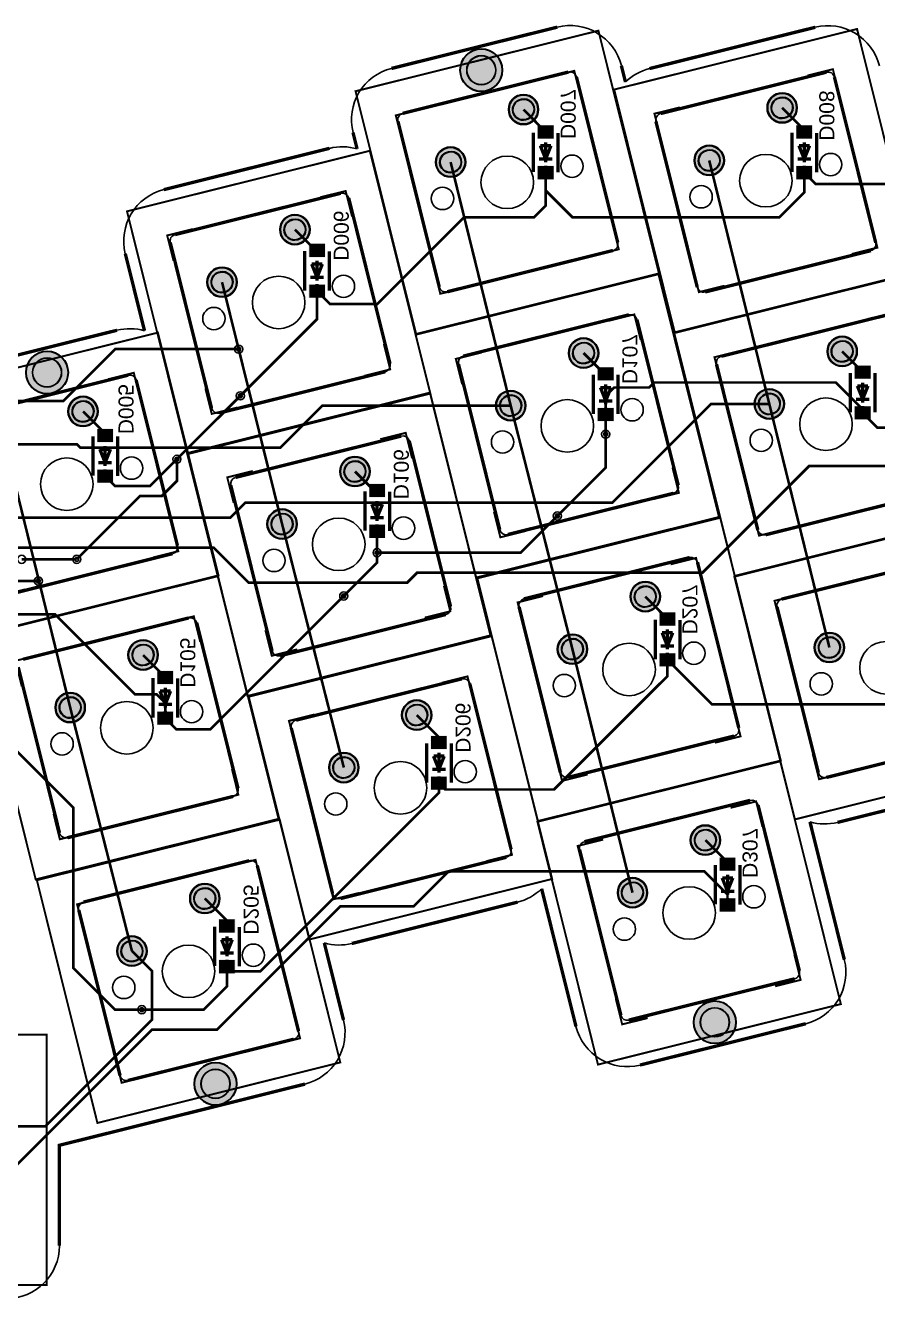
# Model space of a CAD drawing. Header units: millimetres. Extents: x 6 to 238, y 3 to 100.
# Drawn here: x 140.7 to 205.6, y 2.8 to 99.7 of the extents above; entities that cross this region are included whole.
import ezdxf

# ---------------------------------------------------------------- set-up
doc = ezdxf.new("R2010")
doc.units = ezdxf.units.MM
for name, color, linetype, true_color in [('BoardOutLine', 7, 'Continuous', 0xff00ff), ('BottomLayer', 7, 'Continuous', 0x0000ff), ('BottomPasteMaskLayer', 7, 'Continuous', 0x800000), ('BottomSilkLayer', 7, 'Continuous', 0x66cc33), ('BottomSolderMaskLayer', 7, 'Continuous', 0xaa00ff), ('Document', 7, 'Continuous', 0xffffff), ('Hole', 7, 'Continuous', 0x222222), ('Multi-Layer', 7, 'Continuous', 0xc0c0c0), ('TopLayer', 7, 'Continuous', 0xff0000), ('TopSilkLayer', 7, 'Continuous', 0xffcc00), ('TopSolderMaskLayer', 7, 'Continuous', 0x800080)]:
    doc.layers.add(name, color=color, linetype=linetype, true_color=true_color)
doc.styles.get("Standard").update_dxf_attribs({"font": 'arial.ttf'})

msp = doc.modelspace()

# ---------------------------------------------------------------- hatches: boundary and pattern name
at = {"layer": 'BottomLayer'}
for points in [[(180.94, 91.093), (180.94, 92.093), (179.74, 92.093), (179.74, 91.093)], [(200.625, 91.093), (200.625, 92.093), (199.425, 92.093), (199.425, 91.093)], [(180.94, 87.993), (180.94, 88.993), (179.74, 88.993), (179.74, 87.993)], [(200.625, 87.993), (200.625, 88.993), (199.425, 88.993), (199.425, 87.993)], [(163.541, 82.076), (163.541, 83.076), (162.341, 83.076), (162.341, 82.076)], [(163.541, 78.976), (163.541, 79.976), (162.341, 79.976), (162.341, 78.976)], [(185.512, 72.678), (185.512, 73.678), (184.312, 73.678), (184.312, 72.678)], [(205.07, 72.805), (205.07, 73.805), (203.87, 73.805), (203.87, 72.805)], [(185.512, 69.578), (185.512, 70.578), (184.312, 70.578), (184.312, 69.578)], [(205.07, 69.705), (205.07, 70.705), (203.87, 70.705), (203.87, 69.705)], [(147.412, 67.979), (147.412, 68.979), (146.212, 68.979), (146.212, 67.979)], [(147.412, 64.879), (147.412, 65.879), (146.212, 65.879), (146.212, 64.879)], [(168.113, 63.788), (168.113, 64.788), (166.913, 64.788), (166.913, 63.788)], [(168.113, 60.688), (168.113, 61.688), (166.913, 61.688), (166.913, 60.688)], [(190.211, 54.009), (190.211, 55.009), (189.011, 55.009), (189.011, 54.009)], [(190.211, 50.909), (190.211, 51.909), (189.011, 51.909), (189.011, 50.909)], [(151.984, 49.564), (151.984, 50.564), (150.784, 50.564), (150.784, 49.564)], [(151.984, 46.464), (151.984, 47.464), (150.784, 47.464), (150.784, 46.464)], [(172.812, 44.611), (172.812, 45.611), (171.612, 45.611), (171.612, 44.611)], [(172.812, 41.511), (172.812, 42.511), (171.612, 42.511), (171.612, 41.511)], [(194.783, 35.34), (194.783, 36.34), (193.583, 36.34), (193.583, 35.34)], [(194.783, 32.24), (194.783, 33.24), (193.583, 33.24), (193.583, 32.24)], [(156.683, 30.641), (156.683, 31.641), (155.483, 31.641), (155.483, 30.641)], [(156.683, 27.541), (156.683, 28.541), (155.483, 28.541), (155.483, 27.541)]]:
    msp.add_hatch(color=256, dxfattribs=at).paths.add_polyline_path(points)
at = {"layer": 'BottomPasteMaskLayer'}
for points in [[(180.94, 91.093), (180.94, 92.093), (179.74, 92.093), (179.74, 91.093)], [(200.625, 91.093), (200.625, 92.093), (199.425, 92.093), (199.425, 91.093)], [(180.94, 87.993), (180.94, 88.993), (179.74, 88.993), (179.74, 87.993)], [(200.625, 87.993), (200.625, 88.993), (199.425, 88.993), (199.425, 87.993)], [(163.541, 82.076), (163.541, 83.076), (162.341, 83.076), (162.341, 82.076)], [(163.541, 78.976), (163.541, 79.976), (162.341, 79.976), (162.341, 78.976)], [(185.512, 72.678), (185.512, 73.678), (184.312, 73.678), (184.312, 72.678)], [(205.07, 72.805), (205.07, 73.805), (203.87, 73.805), (203.87, 72.805)], [(185.512, 69.578), (185.512, 70.578), (184.312, 70.578), (184.312, 69.578)], [(205.07, 69.705), (205.07, 70.705), (203.87, 70.705), (203.87, 69.705)], [(147.412, 67.979), (147.412, 68.979), (146.212, 68.979), (146.212, 67.979)], [(147.412, 64.879), (147.412, 65.879), (146.212, 65.879), (146.212, 64.879)], [(168.113, 63.788), (168.113, 64.788), (166.913, 64.788), (166.913, 63.788)], [(168.113, 60.688), (168.113, 61.688), (166.913, 61.688), (166.913, 60.688)], [(190.211, 54.009), (190.211, 55.009), (189.011, 55.009), (189.011, 54.009)], [(190.211, 50.909), (190.211, 51.909), (189.011, 51.909), (189.011, 50.909)], [(151.984, 49.564), (151.984, 50.564), (150.784, 50.564), (150.784, 49.564)], [(151.984, 46.464), (151.984, 47.464), (150.784, 47.464), (150.784, 46.464)], [(172.812, 44.611), (172.812, 45.611), (171.612, 45.611), (171.612, 44.611)], [(172.812, 41.511), (172.812, 42.511), (171.612, 42.511), (171.612, 41.511)], [(194.783, 35.34), (194.783, 36.34), (193.583, 36.34), (193.583, 35.34)], [(194.783, 32.24), (194.783, 33.24), (193.583, 33.24), (193.583, 32.24)], [(156.683, 30.641), (156.683, 31.641), (155.483, 31.641), (155.483, 30.641)], [(156.683, 27.541), (156.683, 28.541), (155.483, 28.541), (155.483, 27.541)]]:
    msp.add_hatch(color=256, dxfattribs=at).paths.add_polyline_path(points)
at = {"layer": 'BottomSolderMaskLayer'}
for points in [[(173.817, 96.293, 1), (177.068, 96.293, 1)], [(177.504, 93.301, 1), (179.806, 93.301, 1)], [(197.189, 93.428, 1), (199.491, 93.428, 1)], [(180.971, 91.072), (180.971, 92.114), (179.71, 92.114), (179.71, 91.072)], [(200.656, 91.072), (200.656, 92.114), (199.395, 92.114), (199.395, 91.072)], [(171.957, 89.3, 1), (174.259, 89.3, 1)], [(191.642, 89.427, 1), (193.944, 89.427, 1)], [(180.971, 87.972), (180.971, 89.014), (179.71, 89.014), (179.71, 87.972)], [(200.656, 87.972), (200.656, 89.014), (199.395, 89.014), (199.395, 87.972)], [(160.105, 84.157, 1), (162.407, 84.157, 1)], [(163.572, 82.055), (163.572, 83.097), (162.311, 83.097), (162.311, 82.055)], [(154.558, 80.156, 1), (156.86, 80.156, 1)], [(163.572, 78.955), (163.572, 79.997), (162.311, 79.997), (162.311, 78.955)], [(182.076, 74.759, 1), (184.378, 74.759, 1)], [(201.761, 74.886, 1), (204.063, 74.886, 1)], [(140.764, 73.277, 1), (144.015, 73.277, 1)], [(185.543, 72.657), (185.543, 73.699), (184.282, 73.699), (184.282, 72.657)], [(205.101, 72.784), (205.101, 73.826), (203.84, 73.826), (203.84, 72.784)], [(176.529, 70.758, 1), (178.831, 70.758, 1)], [(196.214, 70.885, 1), (198.516, 70.885, 1)], [(143.976, 70.314, 1), (146.278, 70.314, 1)], [(185.543, 69.557), (185.543, 70.599), (184.282, 70.599), (184.282, 69.557)], [(205.101, 69.684), (205.101, 70.726), (203.84, 70.726), (203.84, 69.684)], [(147.443, 67.958), (147.443, 69), (146.182, 69), (146.182, 67.958)], [(164.677, 65.742, 1), (166.979, 65.742, 1)], [(147.443, 64.858), (147.443, 65.9), (146.182, 65.9), (146.182, 64.858)], [(168.144, 63.767), (168.144, 64.809), (166.883, 64.809), (166.883, 63.767)], [(159.13, 61.741, 1), (161.432, 61.741, 1)], [(168.144, 60.667), (168.144, 61.709), (166.883, 61.709), (166.883, 60.667)], [(186.775, 56.217, 1), (189.077, 56.217, 1)], [(190.242, 53.988), (190.242, 55.03), (188.981, 55.03), (188.981, 53.988)], [(181.228, 52.216, 1), (183.53, 52.216, 1)], [(200.786, 52.343, 1), (203.088, 52.343, 1)], [(148.548, 51.772, 1), (150.85, 51.772, 1)], [(190.242, 50.888), (190.242, 51.93), (188.981, 51.93), (188.981, 50.888)], [(152.015, 49.543), (152.015, 50.585), (150.754, 50.585), (150.754, 49.543)], [(143.001, 47.771, 1), (145.303, 47.771, 1)], [(169.376, 47.2, 1), (171.678, 47.2, 1)], [(152.015, 46.443), (152.015, 47.485), (150.754, 47.485), (150.754, 46.443)], [(172.843, 44.59), (172.843, 45.632), (171.582, 45.632), (171.582, 44.59)], [(163.829, 43.199, 1), (166.131, 43.199, 1)], [(172.843, 41.49), (172.843, 42.532), (171.582, 42.532), (171.582, 41.49)], [(191.347, 37.675, 1), (193.649, 37.675, 1)], [(194.814, 35.319), (194.814, 36.361), (193.553, 36.361), (193.553, 35.319)], [(153.247, 33.23, 1), (155.549, 33.23, 1)], [(185.8, 33.674, 1), (188.102, 33.674, 1)], [(194.814, 32.219), (194.814, 33.261), (193.553, 33.261), (193.553, 32.219)], [(156.714, 30.62), (156.714, 31.662), (155.453, 31.662), (155.453, 30.62)], [(147.7, 29.229, 1), (150.002, 29.229, 1)], [(156.714, 27.52), (156.714, 28.562), (155.453, 28.562), (155.453, 27.52)], [(191.596, 23.804, 1), (194.846, 23.804, 1)], [(153.591, 19.117, 1), (156.842, 19.117, 1)]]:
    msp.add_hatch(color=256, dxfattribs=at).paths.add_polyline_path(points)
at = {"layer": 'Document'}
for points in [[(179.904, 91.515), (180.793, 91.515), (180.793, 91.769), (179.904, 91.769)], [(180.467, 91.186), (180.467, 92.075), (180.213, 92.075), (180.213, 91.186)], [(199.589, 91.515), (200.478, 91.515), (200.478, 91.769), (199.589, 91.769)], [(200.152, 91.186), (200.152, 92.075), (199.898, 92.075), (199.898, 91.186)], [(180.467, 88.138), (180.467, 89.027), (180.213, 89.027), (180.213, 88.138)], [(200.152, 88.138), (200.152, 89.027), (199.898, 89.027), (199.898, 88.138)], [(162.505, 82.498), (163.394, 82.498), (163.394, 82.752), (162.505, 82.752)], [(163.068, 82.169), (163.068, 83.058), (162.814, 83.058), (162.814, 82.169)], [(163.068, 79.121), (163.068, 80.01), (162.814, 80.01), (162.814, 79.121)], [(204.597, 72.898), (204.597, 73.787), (204.343, 73.787), (204.343, 72.898)], [(184.476, 73.1), (185.365, 73.1), (185.365, 73.354), (184.476, 73.354)], [(185.039, 72.771), (185.039, 73.66), (184.785, 73.66), (184.785, 72.771)], [(204.034, 73.227), (204.923, 73.227), (204.923, 73.481), (204.034, 73.481)], [(185.039, 69.723), (185.039, 70.612), (184.785, 70.612), (184.785, 69.723)], [(204.597, 69.85), (204.597, 70.739), (204.343, 70.739), (204.343, 69.85)], [(146.939, 68.072), (146.939, 68.961), (146.685, 68.961), (146.685, 68.072)], [(146.376, 68.401), (147.265, 68.401), (147.265, 68.655), (146.376, 68.655)], [(146.939, 65.024), (146.939, 65.913), (146.685, 65.913), (146.685, 65.024)], [(167.077, 64.209), (167.966, 64.209), (167.966, 64.464), (167.077, 64.464)], [(167.64, 63.881), (167.64, 64.77), (167.386, 64.77), (167.386, 63.881)], [(167.64, 60.833), (167.64, 61.722), (167.386, 61.722), (167.386, 60.833)], [(189.175, 54.43), (190.064, 54.43), (190.064, 54.684), (189.175, 54.684)], [(189.738, 54.102), (189.738, 54.991), (189.484, 54.991), (189.484, 54.102)], [(189.738, 51.054), (189.738, 51.943), (189.484, 51.943), (189.484, 51.054)], [(151.511, 49.657), (151.511, 50.546), (151.257, 50.546), (151.257, 49.657)], [(150.948, 49.985), (151.837, 49.985), (151.837, 50.239), (150.948, 50.239)], [(151.511, 46.609), (151.511, 47.498), (151.257, 47.498), (151.257, 46.609)], [(172.339, 44.704), (172.339, 45.593), (172.085, 45.593), (172.085, 44.704)], [(171.776, 45.032), (172.665, 45.032), (172.665, 45.286), (171.776, 45.286)], [(172.339, 41.656), (172.339, 42.545), (172.085, 42.545), (172.085, 41.656)], [(193.747, 35.761), (194.636, 35.761), (194.636, 36.015), (193.747, 36.015)], [(194.31, 35.433), (194.31, 36.322), (194.056, 36.322), (194.056, 35.433)], [(194.31, 32.385), (194.31, 33.274), (194.056, 33.274), (194.056, 32.385)], [(155.647, 31.062), (156.536, 31.062), (156.536, 31.316), (155.647, 31.316)], [(156.21, 30.734), (156.21, 31.623), (155.956, 31.623), (155.956, 30.734)], [(156.21, 27.686), (156.21, 28.575), (155.956, 28.575), (155.956, 27.686)]]:
    msp.add_hatch(color=256, dxfattribs=at).paths.add_polyline_path(points)
at = {"layer": 'Multi-Layer'}
for points in [[(177.555, 93.301, 1), (179.755, 93.301, 1)], [(197.24, 93.428, 1), (199.44, 93.428, 1)], [(172.008, 89.3, 1), (174.208, 89.3, 1)], [(191.693, 89.427, 1), (193.893, 89.427, 1)], [(160.156, 84.157, 1), (162.356, 84.157, 1)], [(154.609, 80.156, 1), (156.809, 80.156, 1)], [(182.127, 74.759, 1), (184.327, 74.759, 1)], [(201.812, 74.886, 1), (204.012, 74.886, 1)], [(176.58, 70.758, 1), (178.78, 70.758, 1)], [(196.265, 70.885, 1), (198.465, 70.885, 1)], [(144.027, 70.314, 1), (146.227, 70.314, 1)], [(164.728, 65.742, 1), (166.928, 65.742, 1)], [(159.181, 61.741, 1), (161.381, 61.741, 1)], [(186.826, 56.217, 1), (189.026, 56.217, 1)], [(181.279, 52.216, 1), (183.479, 52.216, 1)], [(200.837, 52.343, 1), (203.037, 52.343, 1)], [(148.599, 51.772, 1), (150.799, 51.772, 1)], [(143.052, 47.771, 1), (145.252, 47.771, 1)], [(169.427, 47.2, 1), (171.627, 47.2, 1)], [(163.88, 43.199, 1), (166.08, 43.199, 1)], [(191.398, 37.675, 1), (193.598, 37.675, 1)], [(153.298, 33.23, 1), (155.498, 33.23, 1)], [(185.851, 33.674, 1), (188.051, 33.674, 1)], [(147.751, 29.229, 1), (149.951, 29.229, 1)]]:
    msp.add_hatch(color=256, dxfattribs=at).paths.add_polyline_path(points)
at = {"layer": 'TopSolderMaskLayer'}
for points in [[(173.817, 96.293, 1), (177.068, 96.293, 1)], [(177.504, 93.301, 1), (179.806, 93.301, 1)], [(197.189, 93.428, 1), (199.491, 93.428, 1)], [(171.957, 89.3, 1), (174.259, 89.3, 1)], [(191.642, 89.427, 1), (193.944, 89.427, 1)], [(160.105, 84.157, 1), (162.407, 84.157, 1)], [(154.558, 80.156, 1), (156.86, 80.156, 1)], [(182.076, 74.759, 1), (184.378, 74.759, 1)], [(201.761, 74.886, 1), (204.063, 74.886, 1)], [(140.764, 73.277, 1), (144.015, 73.277, 1)], [(176.529, 70.758, 1), (178.831, 70.758, 1)], [(196.214, 70.885, 1), (198.516, 70.885, 1)], [(143.976, 70.314, 1), (146.278, 70.314, 1)], [(164.677, 65.742, 1), (166.979, 65.742, 1)], [(159.13, 61.741, 1), (161.432, 61.741, 1)], [(186.775, 56.217, 1), (189.077, 56.217, 1)], [(181.228, 52.216, 1), (183.53, 52.216, 1)], [(200.786, 52.343, 1), (203.088, 52.343, 1)], [(148.548, 51.772, 1), (150.85, 51.772, 1)], [(143.001, 47.771, 1), (145.303, 47.771, 1)], [(169.376, 47.2, 1), (171.678, 47.2, 1)], [(163.829, 43.199, 1), (166.131, 43.199, 1)], [(191.347, 37.675, 1), (193.649, 37.675, 1)], [(153.247, 33.23, 1), (155.549, 33.23, 1)], [(185.8, 33.674, 1), (188.102, 33.674, 1)], [(147.7, 29.229, 1), (150.002, 29.229, 1)], [(191.596, 23.804, 1), (194.846, 23.804, 1)], [(153.591, 19.117, 1), (156.842, 19.117, 1)]]:
    msp.add_hatch(color=256, dxfattribs=at).paths.add_polyline_path(points)

# ---------------------------------------------------------------- linework, layer by layer
at = {"layer": 'BoardOutLine', "const_width": 0.254}
for points in [[(181.224, 99.574), (168.61, 96.429)], [(200.86, 99.562), (188.246, 96.417)], [(186.414, 95.397), (186.103, 96.643)], [(165.678, 91.55), (165.989, 90.304)], [(163.892, 90.345), (151.278, 87.2)], [(148.346, 82.321), (149.809, 76.454)], [(147.712, 76.494), (135.098, 73.349), (129.815, 73.347), (129.842, 80.657)], [(202.556, 39.024), (215.17, 42.169)], [(203.074, 28.576), (200.459, 39.064)], [(180.034, 33.972), (182.649, 23.484)], [(165.588, 29.807), (178.202, 32.952)], [(164.954, 23.98), (163.491, 29.847)], [(187.528, 20.552), (200.142, 23.697)], [(143.33, 6.798), (143.33, 14.441), (162.022, 19.101)]]:
    msp.add_lwpolyline(points, dxfattribs=at)
at = {"layer": 'BoardOutLine'}
for centre, start, end in [((182.198, 95.669), 13.99965, 103.99997), ((201.834, 95.656), 13.99965, 103.99997), ((169.584, 92.524), 104, 194.00005), ((189.22, 92.512), 104.00028, 134.2061), ((164.866, 86.439), 73.79387, 103.99954), ((152.252, 83.294), 104.00009, 193.99996), ((148.686, 72.589), 73.79457, 104.00023), ((201.582, 42.929), 253.79457, 284.00023), ((177.228, 36.857), 284.00028, 314.2061), ((164.614, 33.712), 253.79387, 283.99954), ((199.169, 27.603), 284, 14.00005), ((161.048, 23.006), 283.99965, 13.99997), ((186.555, 24.458), 194, 284.00005), ((139.306, 6.798), 270, 0)]:
    msp.add_arc(centre, 4.025, start, end, dxfattribs=at)
at = {"layer": 'BottomLayer', "const_width": 0.2}
for points in [[(178.654, 93.302), (180.34, 91.593)], [(198.34, 93.428), (200.025, 91.742), (200.025, 91.593)], [(162.941, 79.476), (163.931, 78.486), (167.513, 78.486), (174.117, 85.09), (179.451, 85.09), (180.34, 85.979), (180.34, 88.493)], [(180.34, 87.138), (182.388, 85.09), (198.12, 85.09), (200.025, 86.995), (200.025, 88.493)], [(200.025, 88.493), (200.888, 87.63), (207.01, 87.63), (208.026, 88.646), (218.313, 88.646), (220.218, 86.741), (220.218, 86.207)], [(161.256, 84.157), (162.837, 82.576), (162.941, 82.576)], [(157.099, 71.501), (162.941, 77.343), (162.941, 79.476)], [(130.81, 67.574), (134.356, 71.12), (143.637, 71.12), (147.574, 75.057), (156.972, 75.057)], [(183.227, 74.759), (184.808, 73.178), (184.912, 73.178)], [(202.911, 74.887), (204.47, 73.305)], [(184.912, 70.078), (184.912, 71.501), (185.547, 72.136), (188.214, 72.136), (188.595, 72.517), (202.438, 72.517), (204.47, 70.485), (204.47, 70.205)], [(130.81, 62.494), (136.525, 62.484), (136.779, 62.23), (156.337, 62.23), (157.48, 63.373), (185.42, 63.373), (192.932, 70.885), (197.365, 70.885)], [(130.81, 65.034), (133.594, 67.818), (144.653, 67.818), (144.907, 67.564), (160.147, 67.564), (163.341, 70.758), (177.68, 70.758)], [(145.127, 70.314), (146.812, 68.628), (146.812, 68.479)], [(184.912, 68.58), (184.912, 70.078)], [(204.47, 70.205), (205.588, 69.088), (214.122, 69.088), (215.265, 70.231), (223.139, 70.231), (224.79, 68.58), (224.79, 67.411)], [(130.81, 59.954), (155.067, 59.944), (157.734, 57.277), (169.799, 57.277), (170.561, 58.039), (192.278, 58.039), (200.406, 66.167), (213.106, 66.167), (215.41, 68.471), (217.559, 68.471)], [(146.812, 65.379), (147.548, 64.643), (150.241, 64.643), (152.273, 66.675)], [(165.828, 65.742), (167.282, 64.288), (167.513, 64.288)], [(167.513, 59.563), (178.435, 59.563), (181.229, 62.357)], [(167.513, 59.563), (167.513, 61.188)], [(140.462, 59.055), (144.653, 59.055)], [(130.81, 57.414), (141.732, 57.404)], [(151.384, 46.964), (152.247, 46.101), (154.813, 46.101), (164.973, 56.261)], [(187.925, 56.218), (189.611, 54.509)], [(130.81, 54.874), (143.002, 54.864), (149.098, 48.768), (150.749, 48.768), (151.384, 48.133), (151.384, 46.965)], [(149.698, 51.773), (151.384, 50.064)], [(172.212, 42.011), (172.694, 41.529), (180.975, 41.529), (189.611, 50.165), (189.611, 51.409)], [(189.611, 51.409), (193.014, 48.006), (208.407, 48.006), (209.169, 48.768), (209.169, 51.79)], [(170.527, 47.2), (172.212, 45.514), (172.212, 45.111)], [(156.083, 28.041), (156.438, 27.686), (158.623, 27.686), (172.212, 41.275), (172.212, 42.011)], [(192.498, 37.675), (194.183, 35.989), (194.183, 35.84)], [(135.89, 12.42), (136.372, 11.938), (139.065, 11.938), (150.368, 23.241), (155.321, 23.241), (164.719, 32.639), (170.307, 32.639), (172.974, 35.306), (192.405, 35.306), (194.183, 33.528), (194.183, 32.74)], [(154.398, 33.23), (156.083, 31.544), (156.083, 31.141)], [(149.606, 24.765), (154.305, 24.765), (156.083, 26.543), (156.083, 28.041)]]:
    msp.add_lwpolyline(points, dxfattribs=at)
at = {"layer": 'BottomSilkLayer', "const_width": 0.254}
for points in [[(179.407, 88.536), (179.407, 91.536)], [(181.287, 88.523), (181.287, 91.523)], [(199.092, 88.536), (199.092, 91.536)], [(200.972, 88.523), (200.972, 91.523)], [(179.934, 90.551), (180.34, 89.535)], [(180.747, 90.551), (179.934, 90.551)], [(180.34, 89.281), (180.34, 90.805)], [(180.34, 89.535), (180.747, 90.551)], [(199.619, 90.551), (200.025, 89.535)], [(200.432, 90.551), (199.619, 90.551)], [(200.025, 89.281), (200.025, 90.805)], [(200.025, 89.535), (200.432, 90.551)], [(180.848, 89.535), (179.832, 89.535)], [(200.533, 89.535), (199.517, 89.535)], [(162.008, 79.519), (162.008, 82.519)], [(163.888, 79.506), (163.888, 82.506)], [(162.535, 81.534), (162.941, 80.518)], [(163.348, 81.534), (162.535, 81.534)], [(162.941, 80.264), (162.941, 81.788)], [(162.941, 80.518), (163.348, 81.534)], [(163.449, 80.518), (162.433, 80.518)], [(183.979, 70.121), (183.979, 73.121)], [(185.859, 70.108), (185.859, 73.108)], [(203.537, 70.248), (203.537, 73.248)], [(205.417, 70.235), (205.417, 73.235)], [(184.506, 72.136), (184.912, 71.12)], [(185.319, 72.136), (184.506, 72.136)], [(184.912, 70.866), (184.912, 72.39)], [(184.912, 71.12), (185.319, 72.136)], [(204.064, 72.263), (204.47, 71.247)], [(204.877, 72.263), (204.064, 72.263)], [(204.47, 70.993), (204.47, 72.517)], [(204.47, 71.247), (204.877, 72.263)], [(185.42, 71.12), (184.404, 71.12)], [(204.978, 71.247), (203.962, 71.247)], [(145.879, 65.422), (145.879, 68.422)], [(147.759, 65.409), (147.759, 68.409)], [(146.406, 67.437), (146.812, 66.421)], [(147.219, 67.437), (146.406, 67.437)], [(146.812, 66.167), (146.812, 67.691)], [(146.812, 66.421), (147.219, 67.437)], [(147.32, 66.421), (146.304, 66.421)], [(166.58, 61.231), (166.58, 64.231)], [(168.46, 61.218), (168.46, 64.218)], [(167.107, 63.246), (167.513, 62.23)], [(167.92, 63.246), (167.107, 63.246)], [(167.513, 61.976), (167.513, 63.5)], [(167.513, 62.23), (167.92, 63.246)], [(168.021, 62.23), (167.005, 62.23)], [(188.678, 51.452), (188.678, 54.452)], [(190.558, 51.439), (190.558, 54.439)], [(189.205, 53.467), (189.611, 52.451)], [(190.018, 53.467), (189.205, 53.467)], [(189.611, 52.197), (189.611, 53.721)], [(189.611, 52.451), (190.018, 53.467)], [(190.119, 52.451), (189.103, 52.451)], [(150.451, 47.007), (150.451, 50.007)], [(152.331, 46.994), (152.331, 49.994)], [(150.978, 49.022), (151.384, 48.006)], [(151.791, 49.022), (150.978, 49.022)], [(151.384, 47.752), (151.384, 49.276)], [(151.384, 48.006), (151.791, 49.022)], [(151.892, 48.006), (150.876, 48.006)], [(171.279, 42.054), (171.279, 45.054)], [(173.159, 42.041), (173.159, 45.041)], [(171.806, 44.069), (172.212, 43.053)], [(172.619, 44.069), (171.806, 44.069)], [(172.212, 42.799), (172.212, 44.323)], [(172.212, 43.053), (172.619, 44.069)], [(172.72, 43.053), (171.704, 43.053)], [(193.25, 32.783), (193.25, 35.783)], [(195.13, 32.77), (195.13, 35.77)], [(193.777, 34.798), (194.183, 33.782)], [(194.59, 34.798), (193.777, 34.798)], [(194.183, 33.528), (194.183, 35.052)], [(194.183, 33.782), (194.59, 34.798)], [(194.691, 33.782), (193.675, 33.782)], [(155.15, 28.084), (155.15, 31.084)], [(157.03, 28.071), (157.03, 31.071)], [(155.677, 30.099), (156.083, 29.083)], [(156.49, 30.099), (155.677, 30.099)], [(156.083, 28.829), (156.083, 30.353)], [(156.083, 29.083), (156.49, 30.099)], [(156.591, 29.083), (155.575, 29.083)]]:
    msp.add_lwpolyline(points, dxfattribs=at)
at = {"layer": 'BottomSolderMaskLayer'}
for points in [[(175.445, 97.403), (175.44, 97.403)], [(175.445, 95.183), (175.44, 95.183)], [(178.423, 94.065), (178.501, 94.084)], [(198.108, 94.192), (198.186, 94.211)], [(178.809, 92.517), (178.887, 92.536)], [(198.494, 92.644), (198.572, 92.663)], [(192.561, 90.191), (192.639, 90.211)], [(172.876, 90.064), (172.954, 90.084)], [(173.262, 88.516), (173.34, 88.536)], [(192.947, 88.643), (193.025, 88.663)], [(161.024, 84.921), (161.102, 84.94)], [(161.41, 83.373), (161.488, 83.392)], [(155.477, 80.92), (155.555, 80.94)], [(155.863, 79.372), (155.941, 79.392)], [(202.68, 75.65), (202.758, 75.669)], [(182.995, 75.523), (183.073, 75.542)], [(142.392, 74.387), (142.387, 74.387)], [(183.381, 73.975), (183.459, 73.994)], [(203.066, 74.102), (203.144, 74.121)], [(142.392, 72.168), (142.387, 72.168)], [(144.895, 71.078), (144.973, 71.097)], [(177.448, 71.522), (177.526, 71.542)], [(197.133, 71.649), (197.211, 71.669)], [(177.834, 69.974), (177.912, 69.994)], [(197.519, 70.101), (197.597, 70.121)], [(145.281, 69.53), (145.359, 69.549)], [(165.596, 66.506), (165.674, 66.525)], [(165.982, 64.958), (166.06, 64.977)], [(160.049, 62.505), (160.127, 62.525)], [(160.435, 60.957), (160.513, 60.977)], [(187.694, 56.981), (187.772, 57)], [(188.08, 55.433), (188.158, 55.452)], [(149.467, 52.536), (149.545, 52.555)], [(182.147, 52.98), (182.225, 53)], [(201.705, 53.107), (201.783, 53.127)], [(182.533, 51.432), (182.611, 51.452)], [(202.091, 51.559), (202.169, 51.579)], [(149.853, 50.988), (149.931, 51.007)], [(143.92, 48.535), (143.998, 48.555)], [(170.295, 47.964), (170.373, 47.983)], [(144.306, 46.987), (144.384, 47.007)], [(170.681, 46.416), (170.759, 46.435)], [(164.748, 43.963), (164.826, 43.983)], [(165.134, 42.415), (165.212, 42.435)], [(192.266, 38.439), (192.344, 38.458)], [(192.652, 36.891), (192.73, 36.91)], [(154.166, 33.994), (154.244, 34.013)], [(186.719, 34.438), (186.797, 34.458)], [(154.552, 32.446), (154.63, 32.465)], [(187.105, 32.89), (187.183, 32.91)], [(148.619, 29.993), (148.697, 30.013)], [(149.005, 28.445), (149.083, 28.464)], [(193.224, 24.914), (193.218, 24.914)], [(193.224, 22.695), (193.218, 22.695)], [(155.219, 20.226), (155.213, 20.226)], [(155.219, 18.007), (155.213, 18.007)]]:
    msp.add_lwpolyline(points, close=True, dxfattribs=at)
for centre, radius in [((175.442, 96.293), 1.625), ((178.655, 93.301), 1.151), ((198.34, 93.428), 1.151), ((173.108, 89.3), 1.151), ((192.793, 89.427), 1.151), ((161.256, 84.157), 1.151), ((155.709, 80.156), 1.151), ((183.227, 74.759), 1.151), ((202.912, 74.886), 1.151), ((142.39, 73.277), 1.625), ((177.68, 70.758), 1.151), ((197.365, 70.885), 1.151), ((145.127, 70.314), 1.151), ((165.828, 65.742), 1.151), ((160.281, 61.741), 1.151), ((187.926, 56.217), 1.151), ((182.379, 52.216), 1.151), ((201.937, 52.343), 1.151), ((149.699, 51.772), 1.151), ((144.152, 47.771), 1.151), ((170.527, 47.2), 1.151), ((164.98, 43.199), 1.151), ((192.498, 37.675), 1.151), ((154.398, 33.23), 1.151), ((186.951, 33.674), 1.151), ((148.851, 29.229), 1.151), ((193.221, 23.804), 1.625), ((155.216, 19.117), 1.625)]:
    msp.add_circle(centre, radius, dxfattribs=at)
for centre, radius, start, end in [((175.44, 96.293), 1.11, 90, 270), ((175.445, 96.293), 1.11, 270, 90), ((178.616, 93.291), 0.798, 464, 284), ((178.694, 93.31), 0.798, 284, 464), ((198.301, 93.418), 0.798, 464, 284), ((198.379, 93.437), 0.798, 284, 464), ((192.754, 89.417), 0.798, 464, 284), ((192.832, 89.437), 0.798, 284, 464), ((173.069, 89.29), 0.798, 464, 284), ((173.147, 89.31), 0.798, 284, 464), ((161.217, 84.147), 0.798, 464, 284), ((161.295, 84.166), 0.798, 284, 464), ((155.67, 80.146), 0.798, 464, 284), ((155.748, 80.166), 0.798, 284, 464), ((202.873, 74.876), 0.798, 464, 284), ((202.951, 74.895), 0.798, 284, 464), ((183.188, 74.749), 0.798, 464, 284), ((183.266, 74.768), 0.798, 284, 464), ((142.387, 73.277), 1.11, 90, 270), ((142.392, 73.277), 1.11, 270, 90), ((145.088, 70.304), 0.798, 464, 284), ((145.166, 70.323), 0.798, 284, 464), ((177.641, 70.748), 0.798, 464, 284), ((177.719, 70.768), 0.798, 284, 464), ((197.326, 70.875), 0.798, 464, 284), ((197.404, 70.895), 0.798, 284, 464), ((165.789, 65.732), 0.798, 464, 284), ((165.867, 65.751), 0.798, 284, 464), ((160.242, 61.731), 0.798, 464, 284), ((160.32, 61.751), 0.798, 284, 464), ((187.887, 56.207), 0.798, 464, 284), ((187.965, 56.226), 0.798, 284, 464), ((149.66, 51.762), 0.798, 464, 284), ((149.738, 51.781), 0.798, 284, 464), ((182.34, 52.206), 0.798, 464, 284), ((182.418, 52.226), 0.798, 284, 464), ((201.898, 52.333), 0.798, 464, 284), ((201.976, 52.353), 0.798, 284, 464), ((144.113, 47.761), 0.798, 464, 284), ((144.191, 47.781), 0.798, 284, 464), ((170.488, 47.19), 0.798, 464, 284), ((170.566, 47.209), 0.798, 284, 464), ((164.941, 43.189), 0.798, 464, 284), ((165.019, 43.209), 0.798, 284, 464), ((192.459, 37.665), 0.798, 464, 284), ((192.537, 37.684), 0.798, 284, 464), ((154.359, 33.22), 0.798, 464, 284), ((154.437, 33.239), 0.798, 284, 464), ((186.912, 33.664), 0.798, 464, 284), ((186.99, 33.684), 0.798, 284, 464), ((148.812, 29.219), 0.798, 464, 284), ((148.89, 29.239), 0.798, 284, 464), ((193.218, 23.804), 1.11, 90, 270), ((193.224, 23.804), 1.11, 270, 90), ((155.213, 19.117), 1.11, 90, 270), ((155.219, 19.117), 1.11, 270, 90)]:
    msp.add_arc(centre, radius, start, end, dxfattribs=at)
at = {"layer": 'Document', "const_width": 0.15}
for points in [[(165.873, 94.695), (184.357, 99.304), (188.966, 80.819), (170.482, 76.211), (165.873, 94.695)], [(185.558, 94.822), (204.042, 99.431), (208.651, 80.946), (190.167, 76.338), (185.558, 94.822)], [(148.474, 85.551), (166.958, 90.16), (171.567, 71.675), (153.083, 67.067), (148.474, 85.551)], [(170.445, 76.153), (188.929, 80.762), (193.538, 62.277), (175.054, 57.669), (170.445, 76.153)], [(190.13, 76.28), (208.614, 80.889), (213.223, 62.404), (194.739, 57.796), (190.13, 76.28)], [(132.345, 71.708), (150.829, 76.317), (155.438, 57.832), (136.954, 53.224), (132.345, 71.708)], [(153.046, 67.136), (171.53, 71.745), (176.139, 53.26), (157.655, 48.652), (153.046, 67.136)], [(175.144, 57.611), (193.628, 62.22), (198.237, 43.735), (179.753, 39.127), (175.144, 57.611)], [(194.702, 57.738), (213.186, 62.347), (217.795, 43.862), (199.311, 39.254), (194.702, 57.738)], [(136.917, 53.166), (155.401, 57.774), (160.01, 39.29), (141.526, 34.682), (136.917, 53.166)], [(157.745, 48.594), (176.229, 53.202), (180.838, 34.718), (162.354, 30.11), (157.745, 48.594)], [(179.716, 39.069), (198.2, 43.677), (202.809, 25.193), (184.325, 20.585), (179.716, 39.069)], [(141.616, 34.624), (160.1, 39.232), (164.709, 20.748), (146.225, 16.14), (141.616, 34.624)], [(123.317, 22.86), (142.367, 22.86), (142.367, 3.81), (123.317, 3.81), (123.317, 22.86)]]:
    msp.add_lwpolyline(points, close=True, dxfattribs=at)
for points in [[(180.577, 95.759), (182.518, 96.243), (183.002, 94.302)], [(200.262, 95.886), (202.203, 96.37), (202.687, 94.429)], [(170.874, 93.34), (168.934, 92.856), (169.418, 90.915)], [(190.559, 93.467), (188.619, 92.983), (189.103, 91.042)], [(163.178, 86.615), (165.119, 87.099), (165.603, 85.158)], [(183.964, 82.175), (185.905, 82.659), (185.421, 84.599)], [(203.649, 82.302), (205.59, 82.786), (205.106, 84.726)], [(153.475, 84.196), (151.535, 83.712), (152.019, 81.771)], [(171.837, 81.212), (172.321, 79.272), (174.261, 79.755)], [(191.522, 81.339), (192.006, 79.399), (193.946, 79.882)], [(185.149, 77.217), (187.09, 77.701), (187.574, 75.76)], [(204.834, 77.344), (206.775, 77.828), (207.259, 75.887)], [(166.565, 73.031), (168.506, 73.515), (168.022, 75.455)], [(175.446, 74.798), (173.506, 74.314), (173.99, 72.373)], [(195.131, 74.925), (193.191, 74.441), (193.675, 72.5)], [(147.049, 72.772), (148.99, 73.256), (149.474, 71.315)], [(154.438, 72.068), (154.922, 70.128), (156.862, 70.611)], [(167.75, 68.2), (169.691, 68.684), (170.175, 66.743)], [(188.536, 63.633), (190.477, 64.117), (189.993, 66.057)], [(158.047, 65.781), (156.107, 65.297), (156.591, 63.356)], [(176.409, 62.67), (176.893, 60.73), (178.833, 61.213)], [(196.094, 62.797), (196.578, 60.857), (198.518, 61.34)], [(150.436, 59.188), (152.377, 59.672), (151.893, 61.612)], [(189.848, 58.675), (191.789, 59.159), (192.273, 57.218)], [(138.309, 58.225), (138.793, 56.285), (140.733, 56.768)], [(171.137, 54.616), (173.078, 55.099), (172.594, 57.04)], [(180.145, 56.256), (178.205, 55.772), (178.689, 53.831)], [(199.703, 56.383), (197.763, 55.899), (198.247, 53.958)], [(151.621, 54.23), (153.562, 54.714), (154.046, 52.773)], [(159.01, 53.653), (159.494, 51.713), (161.434, 52.196)], [(141.918, 51.811), (139.978, 51.327), (140.462, 49.386)], [(172.449, 49.658), (174.39, 50.142), (174.874, 48.201)], [(193.235, 45.091), (195.176, 45.574), (194.692, 47.515)], [(162.746, 47.239), (160.806, 46.755), (161.29, 44.814)], [(181.108, 44.128), (181.592, 42.188), (183.532, 42.671)], [(200.666, 44.255), (201.15, 42.315), (203.09, 42.798)], [(155.008, 40.646), (156.949, 41.129), (156.465, 43.07)], [(142.881, 39.683), (143.365, 37.743), (145.305, 38.226)], [(194.42, 40.133), (196.361, 40.617), (196.845, 38.676)], [(175.836, 36.074), (177.777, 36.557), (177.293, 38.498)], [(184.717, 37.714), (182.777, 37.23), (183.261, 35.289)], [(156.32, 35.688), (158.261, 36.172), (158.745, 34.231)], [(163.709, 35.111), (164.193, 33.171), (166.133, 33.654)], [(146.617, 33.269), (144.677, 32.785), (145.161, 30.844)], [(197.807, 26.549), (199.748, 27.032), (199.264, 28.973)], [(185.68, 25.586), (186.164, 23.646), (188.104, 24.129)], [(159.707, 22.104), (161.648, 22.587), (161.164, 24.528)], [(147.58, 21.141), (148.064, 19.201), (150.004, 19.684)]]:
    msp.add_lwpolyline(points, dxfattribs=at)
at = {"layer": 'Hole'}
for centre in [(156.972, 75.057), (157.099, 71.501), (184.912, 68.58), (152.273, 66.675), (181.229, 62.357), (144.653, 59.055), (167.513, 59.563), (141.732, 57.404), (164.973, 56.261), (149.606, 24.765)]:
    msp.add_circle(centre, 0.155, dxfattribs=at)
at = {"layer": 'Multi-Layer'}
for points in [[(175.445, 97.385), (175.44, 97.385)], [(175.445, 95.201), (175.44, 95.201)], [(178.433, 94.031), (178.507, 94.05)], [(198.119, 94.158), (198.193, 94.177)], [(178.802, 92.552), (178.876, 92.57)], [(198.487, 92.679), (198.561, 92.697)], [(192.572, 90.158), (192.646, 90.176)], [(172.887, 90.031), (172.961, 90.049)], [(173.256, 88.551), (173.33, 88.569)], [(192.941, 88.678), (193.015, 88.696)], [(161.034, 84.887), (161.108, 84.906)], [(161.403, 83.408), (161.477, 83.426)], [(155.488, 80.887), (155.562, 80.905)], [(155.856, 79.407), (155.93, 79.425)], [(202.691, 75.616), (202.765, 75.635)], [(183.005, 75.489), (183.079, 75.508)], [(142.392, 74.37), (142.387, 74.37)], [(183.374, 74.01), (183.448, 74.028)], [(203.059, 74.137), (203.133, 74.155)], [(142.392, 72.185), (142.387, 72.185)], [(144.905, 71.044), (144.979, 71.063)], [(177.459, 71.489), (177.533, 71.507)], [(197.144, 71.616), (197.218, 71.634)], [(177.828, 70.009), (177.902, 70.027)], [(197.513, 70.136), (197.587, 70.154)], [(145.274, 69.565), (145.348, 69.583)], [(165.606, 66.472), (165.68, 66.491)], [(165.975, 64.993), (166.049, 65.011)], [(160.06, 62.472), (160.134, 62.49)], [(160.428, 60.992), (160.502, 61.01)], [(187.705, 56.947), (187.778, 56.966)], [(188.073, 55.468), (188.147, 55.486)], [(149.477, 52.502), (149.551, 52.521)], [(182.158, 52.947), (182.232, 52.965)], [(201.716, 53.074), (201.79, 53.092)], [(182.527, 51.467), (182.601, 51.485)], [(202.085, 51.594), (202.159, 51.612)], [(149.846, 51.023), (149.92, 51.041)], [(143.931, 48.502), (144.005, 48.52)], [(170.305, 47.93), (170.379, 47.949)], [(144.299, 47.022), (144.373, 47.04)], [(170.674, 46.451), (170.748, 46.469)], [(164.759, 43.93), (164.833, 43.948)], [(165.127, 42.45), (165.201, 42.468)], [(192.277, 38.405), (192.351, 38.424)], [(192.645, 36.926), (192.719, 36.944)], [(154.176, 33.96), (154.25, 33.979)], [(186.73, 34.405), (186.804, 34.423)], [(154.545, 32.481), (154.619, 32.499)], [(187.099, 32.925), (187.173, 32.943)], [(148.63, 29.96), (148.704, 29.978)], [(148.998, 28.48), (149.072, 28.498)], [(193.224, 24.897), (193.218, 24.897)], [(193.224, 22.712), (193.218, 22.712)], [(155.219, 20.209), (155.213, 20.209)], [(155.219, 18.025), (155.213, 18.025)]]:
    msp.add_lwpolyline(points, close=True, dxfattribs=at)
for centre, radius in [((175.442, 96.293), 1.6), ((178.655, 93.301), 1.1), ((198.34, 93.428), 1.1), ((173.108, 89.3), 1.1), ((192.793, 89.427), 1.1), ((177.419, 87.757), 2), ((182.348, 88.986), 0.851), ((197.104, 87.884), 2), ((202.034, 89.113), 0.851), ((172.49, 86.528), 0.851), ((192.175, 86.655), 0.851), ((161.256, 84.157), 1.1), ((155.709, 80.156), 1.1), ((160.02, 78.613), 2), ((164.949, 79.842), 0.851), ((155.091, 77.384), 0.851), ((183.227, 74.759), 1.1), ((202.912, 74.886), 1.1), ((142.39, 73.277), 1.6), ((156.972, 75.057), 0.31), ((157.099, 71.501), 0.31), ((177.68, 70.758), 1.1), ((197.365, 70.885), 1.1), ((145.127, 70.314), 1.1), ((181.991, 69.215), 2), ((186.92, 70.444), 0.851), ((201.676, 69.342), 2), ((177.062, 67.986), 0.851), ((184.912, 68.58), 0.31), ((196.747, 68.113), 0.851), ((152.273, 66.675), 0.31), ((143.891, 64.77), 2), ((148.82, 65.999), 0.851), ((165.828, 65.742), 1.1), ((160.281, 61.741), 1.1), ((164.592, 60.198), 2), ((169.521, 61.427), 0.851), ((181.229, 62.357), 0.31), ((140.462, 59.055), 0.31), ((144.653, 59.055), 0.31), ((159.663, 58.969), 0.851), ((167.513, 59.563), 0.31), ((141.732, 57.404), 0.31), ((187.926, 56.217), 1.1), ((164.973, 56.261), 0.31), ((182.379, 52.216), 1.1), ((201.937, 52.343), 1.1), ((149.699, 51.772), 1.1), ((186.69, 50.673), 2), ((191.62, 51.902), 0.851), ((206.248, 50.8), 2), ((201.319, 49.571), 0.851), ((181.761, 49.444), 0.851), ((144.152, 47.771), 1.1), ((148.463, 46.228), 2), ((153.392, 47.457), 0.851), ((170.527, 47.2), 1.1), ((143.534, 44.999), 0.851), ((164.98, 43.199), 1.1), ((169.291, 41.656), 2), ((174.22, 42.885), 0.851), ((164.362, 40.427), 0.851), ((192.498, 37.675), 1.1), ((154.398, 33.23), 1.1), ((186.951, 33.674), 1.1), ((191.262, 32.131), 2), ((196.192, 33.36), 0.851), ((186.333, 30.902), 0.851), ((148.851, 29.229), 1.1), ((153.162, 27.686), 2), ((158.091, 28.915), 0.851), ((148.233, 26.457), 0.851), ((193.221, 23.804), 1.6), ((149.606, 24.765), 0.31), ((155.216, 19.117), 1.6)]:
    msp.add_circle(centre, radius, dxfattribs=at)
for centre, radius, start, end in [((175.44, 96.293), 1.092, 90, 270), ((175.445, 96.293), 1.092, 270, 90), ((178.618, 93.292), 0.763, 464, 284), ((178.692, 93.31), 0.763, 284, 464), ((198.303, 93.419), 0.763, 464, 284), ((198.377, 93.437), 0.763, 284, 464), ((192.756, 89.418), 0.763, 464, 284), ((192.83, 89.436), 0.763, 284, 464), ((173.071, 89.291), 0.763, 464, 284), ((173.145, 89.309), 0.763, 284, 464), ((161.219, 84.148), 0.763, 464, 284), ((161.293, 84.166), 0.763, 284, 464), ((155.672, 80.147), 0.763, 464, 284), ((155.746, 80.165), 0.763, 284, 464), ((202.875, 74.877), 0.763, 464, 284), ((202.949, 74.895), 0.763, 284, 464), ((183.19, 74.75), 0.763, 464, 284), ((183.264, 74.768), 0.763, 284, 464), ((142.387, 73.277), 1.092, 90, 270), ((142.392, 73.277), 1.092, 270, 90), ((145.09, 70.304), 0.763, 464, 284), ((145.164, 70.323), 0.763, 284, 464), ((177.643, 70.749), 0.763, 464, 284), ((177.717, 70.767), 0.763, 284, 464), ((197.328, 70.876), 0.763, 464, 284), ((197.402, 70.894), 0.763, 284, 464), ((165.791, 65.732), 0.763, 464, 284), ((165.865, 65.751), 0.763, 284, 464), ((160.244, 61.732), 0.763, 464, 284), ((160.318, 61.75), 0.763, 284, 464), ((187.889, 56.207), 0.763, 464, 284), ((187.963, 56.226), 0.763, 284, 464), ((149.662, 51.762), 0.763, 464, 284), ((149.736, 51.781), 0.763, 284, 464), ((182.342, 52.207), 0.763, 464, 284), ((182.416, 52.225), 0.763, 284, 464), ((201.9, 52.334), 0.763, 464, 284), ((201.974, 52.352), 0.763, 284, 464), ((144.115, 47.762), 0.763, 464, 284), ((144.189, 47.78), 0.763, 284, 464), ((170.49, 47.19), 0.763, 464, 284), ((170.564, 47.209), 0.763, 284, 464), ((164.943, 43.19), 0.763, 464, 284), ((165.017, 43.208), 0.763, 284, 464), ((192.461, 37.665), 0.763, 464, 284), ((192.535, 37.684), 0.763, 284, 464), ((154.361, 33.22), 0.763, 464, 284), ((154.435, 33.239), 0.763, 284, 464), ((186.914, 33.665), 0.763, 464, 284), ((186.988, 33.683), 0.763, 284, 464), ((148.814, 29.22), 0.763, 464, 284), ((148.888, 29.238), 0.763, 284, 464), ((193.218, 23.804), 1.092, 90, 270), ((193.224, 23.804), 1.092, 270, 90), ((155.213, 19.117), 1.092, 90, 270), ((155.219, 19.117), 1.092, 270, 90)]:
    msp.add_arc(centre, radius, start, end, dxfattribs=at)
at = {"layer": 'TopLayer', "const_width": 0.2}
for points in [[(173.108, 89.3), (177.68, 70.758)], [(192.793, 89.427), (197.365, 70.885)], [(155.709, 80.156), (160.281, 61.741)], [(152.273, 66.675), (157.099, 71.501)], [(177.68, 70.758), (182.379, 52.216)], [(197.365, 70.885), (201.937, 52.343)], [(181.229, 62.357), (184.912, 66.04), (184.912, 68.58)], [(139.58, 66.313), (144.152, 47.771)], [(144.653, 59.055), (149.479, 63.881), (151.13, 63.881), (152.273, 65.024), (152.273, 66.675)], [(160.281, 61.741), (164.98, 43.199)], [(164.973, 56.261), (167.513, 58.801), (167.513, 59.563)], [(123.317, 52.451), (126.365, 55.499), (129.032, 55.499), (144.399, 40.132), (144.399, 27.94), (147.574, 24.765), (149.606, 24.765)], [(182.379, 52.216), (186.951, 33.674)], [(144.152, 47.771), (148.851, 29.229)], [(148.851, 29.229), (150.368, 27.712), (150.368, 24.003), (142.24, 15.875), (129.032, 15.875)]]:
    msp.add_lwpolyline(points, dxfattribs=at)
at = {"layer": 'TopSilkLayer', "const_width": 0.254}
for points in [[(169.463, 93.009), (182.077, 96.154)], [(189.099, 92.997), (201.713, 96.142)], [(182.683, 95.79), (185.828, 83.176)], [(202.319, 95.777), (205.464, 83.164)], [(172.244, 79.789), (169.099, 92.403)], [(191.88, 79.777), (188.735, 92.391)], [(152.131, 83.779), (164.745, 86.924)], [(165.351, 86.56), (168.496, 73.946)], [(154.912, 70.559), (151.767, 83.173)], [(185.464, 82.57), (172.85, 79.425)], [(205.1, 82.557), (192.486, 79.412)], [(174.072, 74.525), (186.685, 77.67)], [(193.708, 74.512), (206.322, 77.657)], [(187.291, 77.306), (190.436, 64.692)], [(176.852, 61.305), (173.707, 73.919)], [(196.489, 61.293), (193.344, 73.906)], [(135.951, 69.929), (148.565, 73.074)], [(149.171, 72.71), (152.316, 60.096)], [(168.132, 73.34), (155.518, 70.195)], [(156.74, 65.295), (169.353, 68.44)], [(169.959, 68.076), (173.104, 55.462)], [(159.52, 52.075), (156.375, 64.689)], [(190.072, 64.086), (177.458, 60.941)], [(209.709, 64.073), (197.095, 60.928)], [(151.952, 59.49), (139.338, 56.345)], [(178.68, 56.041), (191.294, 59.186)], [(198.316, 56.028), (210.93, 59.173)], [(191.9, 58.822), (195.045, 46.208)], [(181.461, 42.821), (178.316, 55.435)], [(201.097, 42.808), (197.952, 55.422)], [(140.56, 51.445), (153.174, 54.59)], [(153.78, 54.225), (156.925, 41.612)], [(172.74, 54.856), (160.126, 51.711)], [(143.341, 38.225), (140.196, 50.839)], [(161.348, 46.811), (173.962, 49.956)], [(174.568, 49.592), (177.713, 36.978)], [(164.129, 33.591), (160.984, 46.205)], [(194.681, 45.602), (182.067, 42.457)], [(214.317, 45.589), (201.703, 42.444)], [(156.56, 41.005), (143.947, 37.86)], [(183.289, 37.557), (195.903, 40.702)], [(196.509, 40.337), (199.654, 27.724)], [(186.07, 24.337), (182.925, 36.951)], [(145.168, 32.96), (157.782, 36.105)], [(158.388, 35.741), (161.533, 23.127)], [(177.349, 36.372), (164.735, 33.227)], [(147.949, 19.741), (144.804, 32.354)], [(199.289, 27.118), (186.676, 23.973)], [(161.169, 22.521), (148.555, 19.376)]]:
    msp.add_lwpolyline(points, dxfattribs=at)
at = {"layer": 'TopSilkLayer'}
for centre, start, end in [((182.198, 95.669), 14.00046, 103.9986), ((201.834, 95.656), 13.99976, 104.00143), ((169.584, 92.524), 103.99976, 194.00143), ((189.22, 92.511), 103.99976, 194.00143), ((164.866, 86.439), 14.00046, 103.9986), ((152.252, 83.294), 103.99976, 194.00143), ((185.343, 83.055), 283.99976, 14.00143), ((204.979, 83.043), 283.99976, 14.00143), ((172.729, 79.91), 194.00046, 283.9986), ((192.365, 79.898), 193.99976, 284.00143), ((186.806, 77.185), 14.00046, 103.9986), ((168.011, 73.825), 283.99976, 14.00143), ((174.192, 74.04), 104.00046, 193.9986), ((193.829, 74.027), 104.00046, 193.9986), ((148.686, 72.589), 14.00046, 103.9986), ((155.397, 70.68), 194.00046, 283.9986), ((169.474, 67.955), 14.00046, 103.9986), ((156.861, 64.81), 104.00046, 193.9986), ((189.951, 64.571), 284.00046, 13.9986), ((177.337, 61.426), 194.00046, 283.9986), ((196.974, 61.414), 193.99976, 284.00143), ((151.831, 59.975), 284.00046, 13.9986), ((191.415, 58.701), 14.00046, 103.9986), ((172.619, 55.341), 284.00046, 13.9986), ((178.801, 55.556), 104.00046, 193.9986), ((198.437, 55.543), 104.00046, 193.9986), ((153.295, 54.104), 14.00046, 103.9986), ((160.005, 52.196), 194.00046, 283.9986), ((174.083, 49.471), 14.00046, 103.9986), ((161.469, 46.326), 103.99976, 194.00143), ((194.56, 46.087), 284.00046, 13.9986), ((181.946, 42.942), 194.00046, 283.9986), ((201.582, 42.929), 193.99694, 284.00072), ((156.44, 41.491), 283.99764, 13.9979), ((196.024, 40.217), 14.00046, 103.9986), ((143.826, 38.346), 193.99764, 283.9979), ((177.228, 36.857), 283.99976, 14.00143), ((183.41, 37.072), 103.99976, 194.00143), ((157.903, 35.62), 13.99976, 104.00143), ((145.289, 32.475), 103.99976, 194.00143), ((164.614, 33.712), 194.00046, 283.9986), ((199.169, 27.603), 283.99694, 14.00072), ((186.555, 24.458), 194.00046, 283.9986), ((161.048, 23.006), 283.99976, 14.00143), ((148.434, 19.861), 193.99976, 284.00143)]:
    msp.add_arc(centre, 0.5, start, end, dxfattribs=at)
at = {"layer": 'TopSolderMaskLayer'}
for points in [[(175.445, 97.403), (175.44, 97.403)], [(175.445, 95.183), (175.44, 95.183)], [(178.423, 94.065), (178.501, 94.084)], [(198.108, 94.192), (198.186, 94.211)], [(178.809, 92.517), (178.887, 92.536)], [(198.494, 92.644), (198.572, 92.663)], [(192.561, 90.191), (192.639, 90.211)], [(172.876, 90.064), (172.954, 90.084)], [(173.262, 88.516), (173.34, 88.536)], [(192.947, 88.643), (193.025, 88.663)], [(161.024, 84.921), (161.102, 84.94)], [(161.41, 83.373), (161.488, 83.392)], [(155.477, 80.92), (155.555, 80.94)], [(155.863, 79.372), (155.941, 79.392)], [(202.68, 75.65), (202.758, 75.669)], [(182.995, 75.523), (183.073, 75.542)], [(142.392, 74.387), (142.387, 74.387)], [(183.381, 73.975), (183.459, 73.994)], [(203.066, 74.102), (203.144, 74.121)], [(142.392, 72.168), (142.387, 72.168)], [(144.895, 71.078), (144.973, 71.097)], [(177.448, 71.522), (177.526, 71.542)], [(197.133, 71.649), (197.211, 71.669)], [(177.834, 69.974), (177.912, 69.994)], [(197.519, 70.101), (197.597, 70.121)], [(145.281, 69.53), (145.359, 69.549)], [(165.596, 66.506), (165.674, 66.525)], [(165.982, 64.958), (166.06, 64.977)], [(160.049, 62.505), (160.127, 62.525)], [(160.435, 60.957), (160.513, 60.977)], [(187.694, 56.981), (187.772, 57)], [(188.08, 55.433), (188.158, 55.452)], [(149.467, 52.536), (149.545, 52.555)], [(182.147, 52.98), (182.225, 53)], [(201.705, 53.107), (201.783, 53.127)], [(182.533, 51.432), (182.611, 51.452)], [(202.091, 51.559), (202.169, 51.579)], [(149.853, 50.988), (149.931, 51.007)], [(143.92, 48.535), (143.998, 48.555)], [(170.295, 47.964), (170.373, 47.983)], [(144.306, 46.987), (144.384, 47.007)], [(170.681, 46.416), (170.759, 46.435)], [(164.748, 43.963), (164.826, 43.983)], [(165.134, 42.415), (165.212, 42.435)], [(192.266, 38.439), (192.344, 38.458)], [(192.652, 36.891), (192.73, 36.91)], [(154.166, 33.994), (154.244, 34.013)], [(186.719, 34.438), (186.797, 34.458)], [(154.552, 32.446), (154.63, 32.465)], [(187.105, 32.89), (187.183, 32.91)], [(148.619, 29.993), (148.697, 30.013)], [(149.005, 28.445), (149.083, 28.464)], [(193.224, 24.914), (193.218, 24.914)], [(193.224, 22.695), (193.218, 22.695)], [(155.219, 20.226), (155.213, 20.226)], [(155.219, 18.007), (155.213, 18.007)]]:
    msp.add_lwpolyline(points, close=True, dxfattribs=at)
for centre, radius in [((175.442, 96.293), 1.625), ((178.655, 93.301), 1.151), ((198.34, 93.428), 1.151), ((173.108, 89.3), 1.151), ((192.793, 89.427), 1.151), ((161.256, 84.157), 1.151), ((155.709, 80.156), 1.151), ((183.227, 74.759), 1.151), ((202.912, 74.886), 1.151), ((142.39, 73.277), 1.625), ((177.68, 70.758), 1.151), ((197.365, 70.885), 1.151), ((145.127, 70.314), 1.151), ((165.828, 65.742), 1.151), ((160.281, 61.741), 1.151), ((187.926, 56.217), 1.151), ((182.379, 52.216), 1.151), ((201.937, 52.343), 1.151), ((149.699, 51.772), 1.151), ((144.152, 47.771), 1.151), ((170.527, 47.2), 1.151), ((164.98, 43.199), 1.151), ((192.498, 37.675), 1.151), ((154.398, 33.23), 1.151), ((186.951, 33.674), 1.151), ((148.851, 29.229), 1.151), ((193.221, 23.804), 1.625), ((155.216, 19.117), 1.625)]:
    msp.add_circle(centre, radius, dxfattribs=at)
for centre, radius, start, end in [((175.44, 96.293), 1.11, 90, 270), ((175.445, 96.293), 1.11, 270, 90), ((178.616, 93.291), 0.798, 464, 284), ((178.694, 93.31), 0.798, 284, 464), ((198.301, 93.418), 0.798, 464, 284), ((198.379, 93.437), 0.798, 284, 464), ((192.754, 89.417), 0.798, 464, 284), ((192.832, 89.437), 0.798, 284, 464), ((173.069, 89.29), 0.798, 464, 284), ((173.147, 89.31), 0.798, 284, 464), ((161.217, 84.147), 0.798, 464, 284), ((161.295, 84.166), 0.798, 284, 464), ((155.67, 80.146), 0.798, 464, 284), ((155.748, 80.166), 0.798, 284, 464), ((202.873, 74.876), 0.798, 464, 284), ((202.951, 74.895), 0.798, 284, 464), ((183.188, 74.749), 0.798, 464, 284), ((183.266, 74.768), 0.798, 284, 464), ((142.387, 73.277), 1.11, 90, 270), ((142.392, 73.277), 1.11, 270, 90), ((145.088, 70.304), 0.798, 464, 284), ((145.166, 70.323), 0.798, 284, 464), ((177.641, 70.748), 0.798, 464, 284), ((177.719, 70.768), 0.798, 284, 464), ((197.326, 70.875), 0.798, 464, 284), ((197.404, 70.895), 0.798, 284, 464), ((165.789, 65.732), 0.798, 464, 284), ((165.867, 65.751), 0.798, 284, 464), ((160.242, 61.731), 0.798, 464, 284), ((160.32, 61.751), 0.798, 284, 464), ((187.887, 56.207), 0.798, 464, 284), ((187.965, 56.226), 0.798, 284, 464), ((149.66, 51.762), 0.798, 464, 284), ((149.738, 51.781), 0.798, 284, 464), ((182.34, 52.206), 0.798, 464, 284), ((182.418, 52.226), 0.798, 284, 464), ((201.898, 52.333), 0.798, 464, 284), ((201.976, 52.353), 0.798, 284, 464), ((144.113, 47.761), 0.798, 464, 284), ((144.191, 47.781), 0.798, 284, 464), ((170.488, 47.19), 0.798, 464, 284), ((170.566, 47.209), 0.798, 284, 464), ((164.941, 43.189), 0.798, 464, 284), ((165.019, 43.209), 0.798, 284, 464), ((192.459, 37.665), 0.798, 464, 284), ((192.537, 37.684), 0.798, 284, 464), ((154.359, 33.22), 0.798, 464, 284), ((154.437, 33.239), 0.798, 284, 464), ((186.912, 33.664), 0.798, 464, 284), ((186.99, 33.684), 0.798, 284, 464), ((148.812, 29.219), 0.798, 464, 284), ((148.89, 29.239), 0.798, 284, 464), ((193.218, 23.804), 1.11, 90, 270), ((193.224, 23.804), 1.11, 270, 90), ((155.213, 19.117), 1.11, 90, 270), ((155.219, 19.117), 1.11, 270, 90)]:
    msp.add_arc(centre, radius, start, end, dxfattribs=at)

# ---------------------------------------------------------------- texts
at = {"layer": 'BottomSilkLayer', "text_generation_flag": 2}
for s, p in [('D007', (181.483, 91.059)), ('D008', (201.168, 90.932)), ('D006', (164.211, 81.788)), ('D107', (186.182, 72.39)), ('D005', (147.828, 68.58)), ('D106', (168.783, 63.627)), ('D207', (190.754, 53.34)), ('D105', (152.527, 49.276)), ('D206', (173.482, 44.323)), ('D307', (195.326, 34.798)), ('D205', (157.353, 30.48))]:
    msp.add_text(s, height=1.143, rotation=270, dxfattribs=at).set_placement(p)

doc.saveas('drawing.dxf')
